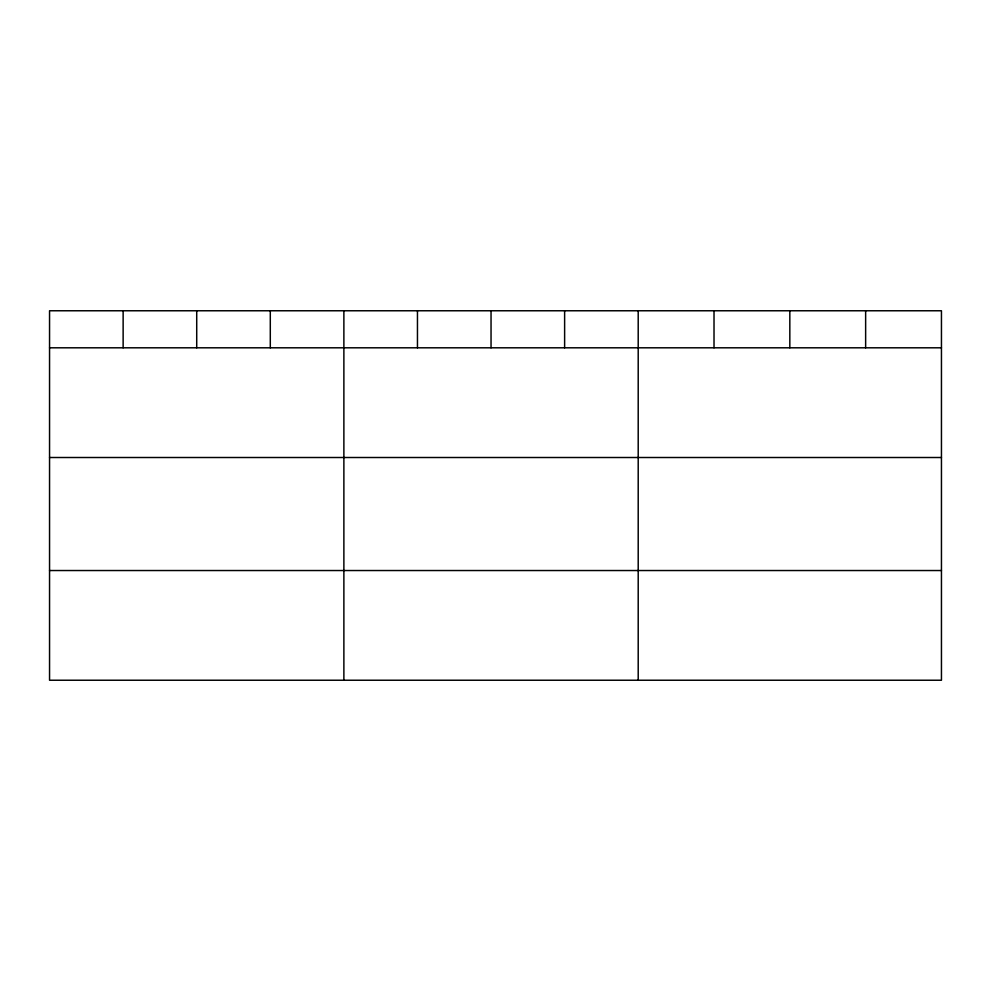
<?xml version="1.0" encoding="UTF-8"?>
<svg xmlns="http://www.w3.org/2000/svg" width="991" height="991" viewBox="0 0 991 991"><rect width="100%" height="100%" fill="white"/><g stroke="black" fill="none" stroke-linecap="round" stroke-linejoin="round"><path stroke-width="1.49" d="M941.45 347.804L941.45 680.235L49.55 680.235L49.55 310.765L941.45 310.765L941.45 347.804L49.55 347.804M49.55 457.508L941.45 457.508M49.55 570.531L941.45 570.531M865.638 310.765L865.638 347.804M789.827 310.765L789.827 347.804M714.015 310.765L714.015 347.804M638.204 310.765L638.204 680.235M564.622 310.765L564.622 347.804M491.04 310.765L491.04 347.804M417.459 310.765L417.459 347.804M343.877 310.765L343.877 680.235M270.295 310.765L270.295 347.804M196.714 310.765L196.714 347.804M123.132 310.765L123.132 347.804"/></g></svg>
